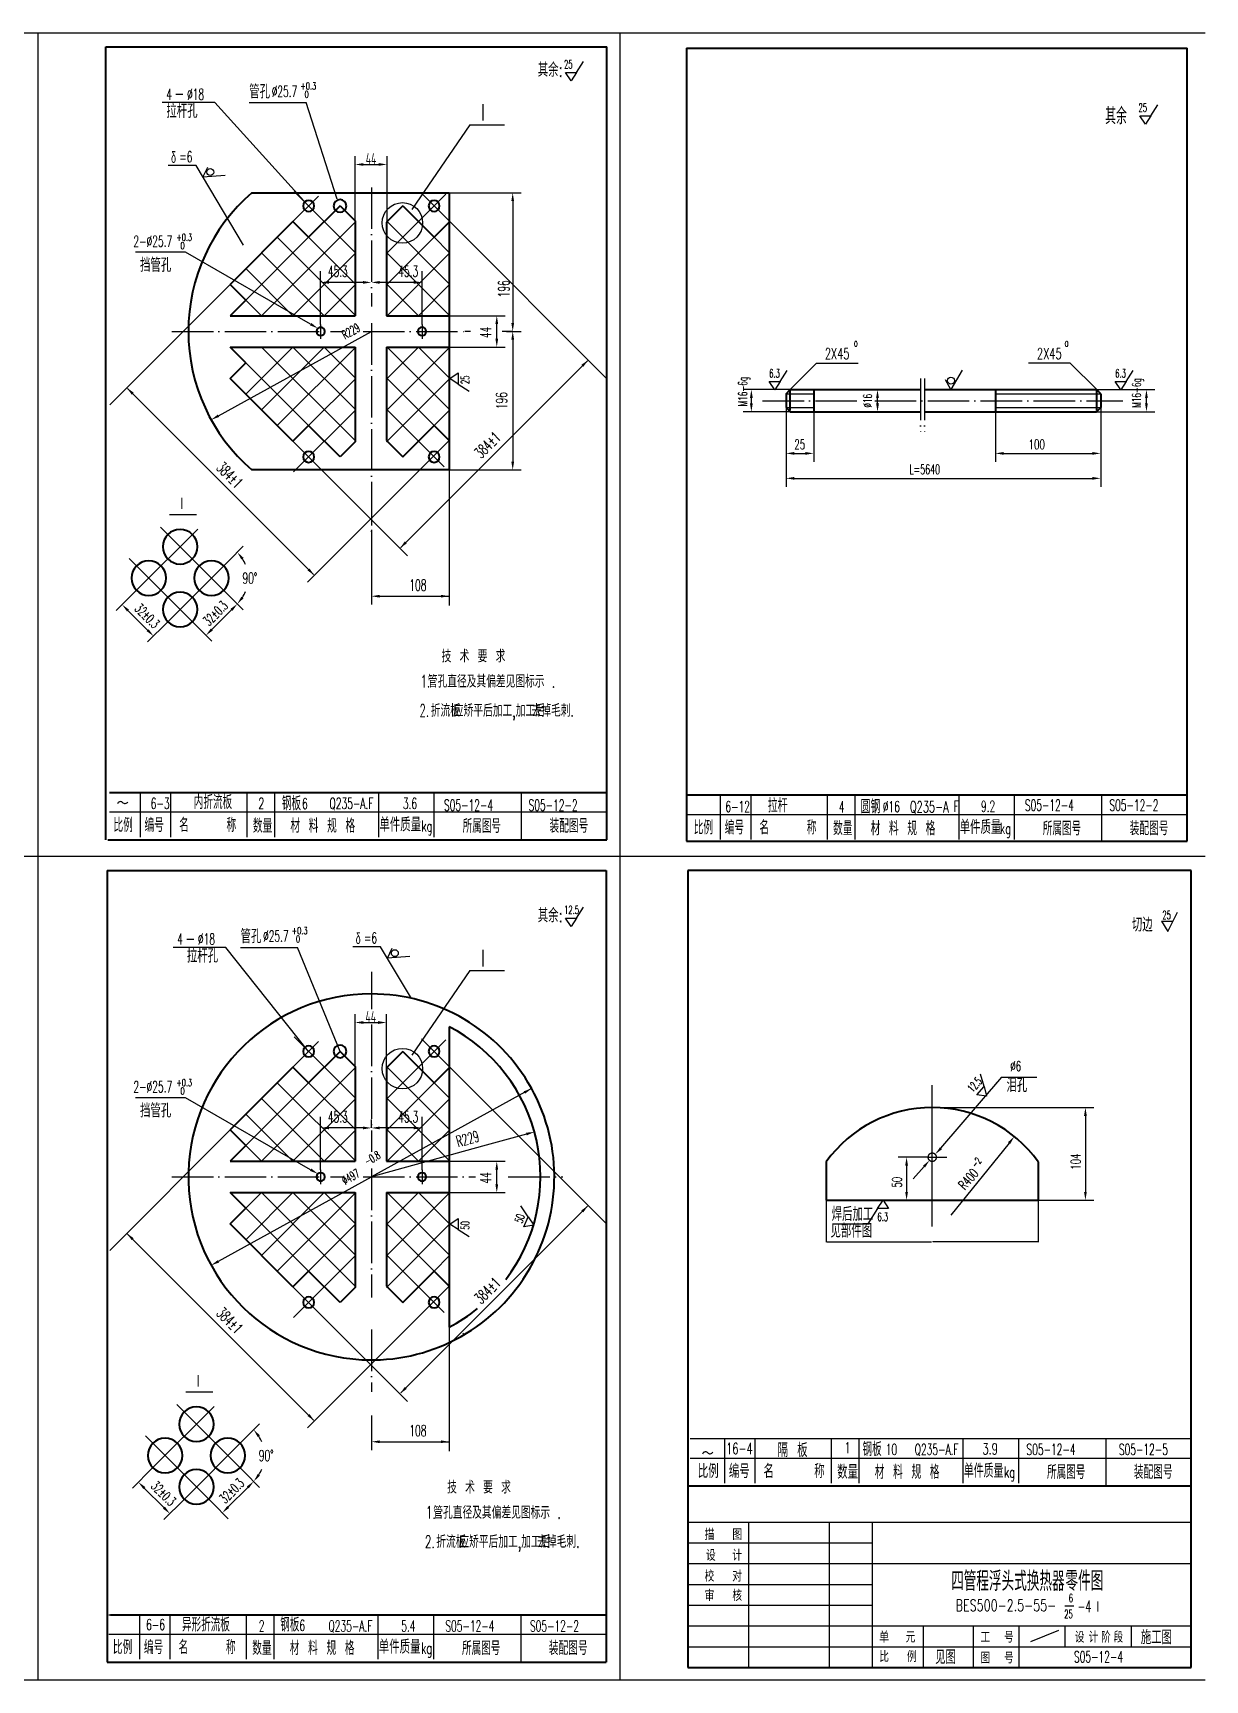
# Model space of a CAD drawing. Extents: x 0 to 2425, y 6 to 1194.
# Drawn here: x 1161 to 1584, y 600 to 1194 of the extents above; entities that cross this region are included whole.
import ezdxf
from ezdxf.enums import TextEntityAlignment as Align

# ---------------------------------------------------------------- set-up
doc = ezdxf.new("R2010")
doc.units = 0
doc.header["$MEASUREMENT"] = 0
doc.linetypes.add('SDHS', pattern=[21, 15, -2, 0, -2, 0, -2])
doc.linetypes.add('ZHXS', pattern=[19, 15, -2, 0, -2])
doc.layers.get('0').update_dxf_attribs({"linetype": 'CONTINUOUS'})
doc.layers.get('Defpoints').update_dxf_attribs({"linetype": 'CONTINUOUS'})
for name, color, linetype in [('1', 7, 'ZHXS'), ('2', 7, 'SDHS'), ('4', 7, 'CONTINUOUS'), ('5', 7, 'CONTINUOUS'), ('FRAME', 1, 'CONTINUOUS')]:
    doc.layers.add(name, color=color, linetype=linetype)
doc.styles.add('9', font='greekc', dxfattribs={"width": 0.6})
doc.styles.add('FHZ', font='txt', dxfattribs={"width": 0.7, "bigfont": 'hztxt'})
doc.styles.add('HZ', font='txt', dxfattribs={"width": 0.65, "bigfont": 'hztxt'})
doc.styles.add('HZ1', font='txt', dxfattribs={"width": 0.6, "bigfont": 'hztxt'})
doc.styles.add('ROMANC', font='txt', dxfattribs={"width": 0.75, "bigfont": 'hztxt'})
doc.styles.get("Standard").update_dxf_attribs({"font": 'isocp.shx', "width": 0.707, "bigfont": 'hztxt.shx'})
doc.dimstyles.get("Standard").update_dxf_attribs({"dimtxt": 0.18, "dimasz": 0.18, "dimexe": 0.18, "dimexo": 0.0625, "dimgap": 0.09, "dimtad": 0, "dimtih": 1, "dimtoh": 1, "dimdec": 4, "dimzin": 0, "dimdsep": 46, "dimtxsty": 'Standard', "dimcen": 0.09, "dimadec": 0, "dimazin": 0, "dimtfac": 1, "dimtdec": 4, "dimtofl": 0, "dimtmove": 0, "dimatfit": 3, "dimfxl": 0, "dimtolj": 1, "dimtzin": 0, "dimarcsym": 0})

# ---------------------------------------------------------------- blocks, each defined once
blk = doc.blocks.new('ZL4')
at = {"layer": '4', "style": 'HZ', "width": 0.65}
for s, height, p in [('单件质量', 5, (1.5, 2.5)), ('kg', 4, (16, 2.5))]:
    blk.add_text(s, height=height, dxfattribs=at).set_placement(p)
blk = doc.blocks.new('BL')
at = {"layer": '5'}
for centre, radius, start, end in [((1.27, -0.34), 1.12, 49.07788, 162.09786), ((2.91, 1.38), 1.26, 223.92906, 329.5545)]:
    blk.add_arc(centre, radius, start, end, dxfattribs=at)
blk = doc.blocks.new('V2', base_point=(443, 362.5))
for p, q in [((443, 362.5), (446.5, 369.5)), ((440.74, 366.27), (443, 362.5)), ((440.74, 366.27), (444.5, 366.27))]:
    blk.add_line(p, q)
at = {"style": 'HZ', "width": 0.6}
blk.add_text('25', height=3, dxfattribs=at).set_placement((441, 367))
blk = doc.blocks.new('*D64')
at = {"color": 0, "lineweight": -2}
for p, q in [((1447.34, 772.99), (1447.34, 757.87)), ((1523.84, 772.99), (1523.84, 757.87)), ((1447.52, 758.05), (1485.38, 758.05)), ((1523.66, 758.05), (1485.81, 758.05))]:
    blk.add_line(p, q, dxfattribs=at)
at = {"color": 0}
for points in [[(1447.52, 758.08), (1447.52, 758.02), (1447.34, 758.05)], [(1523.66, 758.08), (1523.66, 758.02), (1523.84, 758.05)]]:
    blk.add_solid(points, dxfattribs=at)
at = {"layer": 'Defpoints', "color": 0}
for p in [(1447.34, 773.05), (1523.84, 773.05), (1523.84, 758.05)]:
    blk.add_point(p, dxfattribs=at)
at = {"color": 0, "insert": (1485.59, 758.05), "char_height": 0.18, "attachment_point": 5}
blk.add_mtext('\\A1;462', dxfattribs=at)
blk = doc.blocks.new('V3Z')
for p, q in [((2, 2.5), (4.5, 6.5)), ((-2, 2.5), (2, 2.5)), ((0, -0.5), (-2, 2.5)), ((2, 2.5), (0, -0.5))]:
    blk.add_line(p, q)
at = {"style": 'HZ', "width": 0.6}
blk.add_text('12.5', height=3, dxfattribs=at).set_placement((-2.5, 4))
blk = doc.blocks.new('*D65')
at = {"color": 0, "lineweight": -2}
for p, q in [((1277.42, 821.27), (1277.42, 840.13)), ((1288.73, 820.81), (1288.73, 840.13)), ((1280.42, 837.13), (1285.73, 837.13))]:
    blk.add_line(p, q, dxfattribs=at)
at = {"color": 0}
for points in [[(1280.42, 837.63), (1280.42, 836.63), (1277.42, 837.13)], [(1285.73, 837.63), (1285.73, 836.63), (1288.73, 837.13)]]:
    blk.add_solid(points, dxfattribs=at)
at = {"layer": 'Defpoints', "color": 0}
for p in [(1288.73, 837.13), (1277.42, 821.27), (1288.73, 820.81)]:
    blk.add_point(p, dxfattribs=at)
at = {"color": 0, "insert": (1283.08, 839.22), "char_height": 4, "attachment_point": 5}
blk.add_mtext('\\A1;44', dxfattribs=at)
blk = doc.blocks.new('*D67')
at = {"color": 0, "lineweight": -2}
for p, q in [((1277.42, 1126.19), (1277.42, 1149.57)), ((1280.42, 1146.57), (1285.96, 1146.57)), ((1288.96, 1125.97), (1288.96, 1149.57))]:
    blk.add_line(p, q, dxfattribs=at)
at = {"color": 0}
for points in [[(1280.42, 1147.07), (1280.42, 1146.07), (1277.42, 1146.57)], [(1285.96, 1147.07), (1285.96, 1146.07), (1288.96, 1146.57)]]:
    blk.add_solid(points, dxfattribs=at)
at = {"layer": 'Defpoints', "color": 0}
for p in [(1288.96, 1146.57), (1277.42, 1126.19), (1288.96, 1125.97)]:
    blk.add_point(p, dxfattribs=at)
at = {"color": 0, "insert": (1283.19, 1148.66), "char_height": 4, "attachment_point": 5}
blk.add_mtext('\\A1;44', dxfattribs=at)
blk = doc.blocks.new('L')
at = {"layer": '4'}
blk.add_blockref('BL', (2.98, 2.54), dxfattribs=at)
blk = doc.blocks.new('TK-10')
at = {"style": '9', "width": 0.6}
blk.add_text('d', height=4, dxfattribs=at).set_placement((1, 1.5))
blk = doc.blocks.new('V0')
for p, q in [((4, 7), (0, 0)), ((0, 0), (-2, 3.5))]:
    blk.add_line(p, q)
blk.add_circle((0, 3.25), 1.25)
blk = doc.blocks.new('V2F')
for p, q in [((-2, -2.5), (0, 0.5)), ((0, 0.5), (2, -2.5)), ((-2, -2.5), (-4.5, -6.5)), ((2, -2.5), (-2, -2.5))]:
    blk.add_line(p, q)
at = {"style": 'HZ', "width": 0.6}
blk.add_text('25', height=3, dxfattribs=at).set_placement((-2, -6.5))

msp = doc.modelspace()

# ---------------------------------------------------------------- linework, layer by layer
for p, q in [((743, 1194), (1584, 1194)), ((1163, 1194), (1163, 897)), ((1373, 600), (1373, 1194)), ((1357.30519, 1179.69116), (1359.80519, 1183.69116)), ((1355.30519, 1176.69116), (1353.30519, 1179.69116)), ((1353.30519, 1179.69116), (1357.30519, 1179.69116)), ((1357.30519, 1179.69116), (1355.30519, 1176.69116)), ((1212.80519, 1171.86729), (1215.30519, 1171.86729)), ((1226.84073, 1168.86729), (1207.80519, 1168.86729)), ((1259, 1133.5), (1226.84073, 1168.86729)), ((1239.1899, 1168.86729), (1259.80519, 1168.86729)), ((1271, 1134), (1259.80519, 1168.86729)), ((1564.49853, 1164.07956), (1566.99853, 1168.07956)), ((1318.86345, 1160.86812), (1297.86345, 1130.36812)), ((1318.86345, 1160.86812), (1331.36345, 1160.86812)), ((1562.49853, 1161.07956), (1560.49853, 1164.07956)), ((1560.49853, 1164.07956), (1564.49853, 1164.07956)), ((1564.49853, 1164.07956), (1562.49853, 1161.07956)), ((1220.05564, 1146.1545), (1210.05564, 1146.1545)), ((1237.16008, 1117.41905), (1220.05564, 1146.1545)), ((1264.21331, 1135.15766), (1255.02092, 1125.96527)), ((1255.43793, 1136.86197), (1277.41992, 1114.87998)), ((1310.11727, 1135.80678), (1288.73363, 1114.42314)), ((1301.33642, 1136.21832), (1311.58946, 1125.96527)), ((1311.36104, 1136.34179), (1337.28365, 1136.34179)), ((1334.28365, 1133.34179), (1334.28365, 1089.36729)), ((1277.41992, 1125.73685), (1243.70721, 1092.02414)), ((1288.73363, 1126.19369), (1311.36104, 1103.56627)), ((1311.58946, 1125.96527), (1368.28185, 1069.27288)), ((1260.67778, 1120.30841), (1238.05036, 1097.681)), ((1249.36407, 1120.30841), (1277.64834, 1092.02414)), ((1260.67778, 1120.30841), (1277.41992, 1103.56627)), ((1305.93261, 1120.30841), (1288.73363, 1103.10943)), ((1305.93261, 1120.30841), (1311.36104, 1114.87998)), ((1243.70721, 1114.65156), (1266.33463, 1092.02414)), ((1277.41992, 1114.42314), (1255.02092, 1092.02414)), ((1288.73363, 1114.87998), (1311.58946, 1092.02414)), ((1311.36104, 1114.42314), (1288.96205, 1092.02414)), ((1238.05036, 1108.9947), (1255.02092, 1092.02414)), ((1265, 1088.88527), (1265, 1108.05415)), ((1301.61039, 1088.88527), (1301.61039, 1108.05415)), ((1232.39351, 1103.33785), (1188.93209, 1059.87643)), ((1277.41992, 1103.10943), (1266.33463, 1092.02414)), ((1280.30519, 1104.03617), (1268, 1104.03617)), ((1298.61039, 1104.03617), (1286.30519, 1104.03617)), ((1288.73363, 1103.56627), (1300.27576, 1092.02414)), ((1311.36104, 1103.10943), (1300.27576, 1092.02414)), ((1238.05036, 1097.681), (1243.70721, 1092.02414)), ((1265, 1088.88527), (1265, 1083.70464)), ((1288.73363, 1092.25256), (1288.96205, 1092.02414)), ((1301.61039, 1088.88527), (1301.61039, 1083.70464)), ((1311.58946, 1092.02414), (1331.53361, 1092.02414)), ((1328.53361, 1083.71043), (1328.53361, 1088.92404)), ((1228.1438, 1055.93342), (1283.30519, 1086.36729)), ((1319, 1086.36729), (1317, 1086.36729)), ((1334.28365, 1086.36729), (1330.5, 1086.36729)), ((1332.02521, 1086.36729), (1337.28365, 1086.36729)), ((1334.28365, 1083.36729), (1334.28365, 1039.39278)), ((1255.02092, 1080.71043), (1238.05036, 1063.73987)), ((1266.33463, 1080.71043), (1243.70721, 1058.08302)), ((1243.70721, 1080.71043), (1277.41992, 1046.99773)), ((1277.64834, 1080.71043), (1249.36407, 1052.42616)), ((1255.02092, 1080.71043), (1277.41992, 1058.31144)), ((1266.33463, 1080.71043), (1277.41992, 1069.62515)), ((1288.96205, 1080.71043), (1288.73363, 1080.48201)), ((1300.27576, 1080.71043), (1288.73363, 1069.1683)), ((1311.58946, 1080.71043), (1288.73363, 1057.8546)), ((1288.96205, 1080.71043), (1311.36104, 1058.31144)), ((1293.90696, 1008.46906), (1361.20343, 1075.76552)), ((1300.27576, 1080.71043), (1311.36104, 1069.62515)), ((1311.58946, 1080.71043), (1331.53361, 1080.71043)), ((1238.05036, 1075.05358), (1260.67778, 1052.42616)), ((1288.73363, 1069.62515), (1305.93261, 1052.42616)), ((1430.78788, 1068.24994), (1433.28788, 1072.24994)), ((1434.35567, 1065.37146), (1443.85567, 1074.87146)), ((1443.85567, 1074.87146), (1458.85567, 1074.87146)), ((1535.35567, 1074.87146), (1520.35567, 1074.87146)), ((1544.91817, 1065.37146), (1535.35567, 1074.87146)), ((1555.60019, 1068.24994), (1558.10019, 1072.24994)), ((1195.38741, 1065.74597), (1262.43387, 998.6995)), ((1277.41992, 1069.1683), (1260.67778, 1052.42616)), ((1311.36104, 1069.1683), (1288.73363, 1046.54089)), ((1434.29317, 1065.37146), (1417.35567, 1065.37146)), ((1428.78788, 1065.24994), (1426.78788, 1068.24994)), ((1426.78788, 1068.24994), (1430.78788, 1068.24994)), ((1430.78788, 1068.24994), (1428.78788, 1065.24994)), ((1432.85567, 1063.87146), (1442.85567, 1063.87146)), ((1465.91817, 1065.37146), (1468.85567, 1065.37146)), ((1508.35567, 1063.87146), (1546.35567, 1063.87146)), ((1544.91817, 1065.37146), (1565.85567, 1065.37146)), ((1551.60019, 1068.24994), (1555.60019, 1068.24994)), ((1553.60019, 1065.24994), (1551.60019, 1068.24994)), ((1555.60019, 1068.24994), (1553.60019, 1065.24994)), ((1277.41992, 1057.8546), (1255.24468, 1035.67936)), ((1288.73363, 1058.31144), (1309.56051, 1037.48455)), ((1311.36104, 1057.8546), (1305.93261, 1052.42616)), ((1434.29317, 1057.37146), (1417.35567, 1057.37146)), ((1420.35567, 1060.37146), (1420.35567, 1062.37146)), ((1432.85567, 1058.87146), (1442.85567, 1058.87146)), ((1432.85567, 1058.80896), (1432.85567, 1030.37146)), ((1432.85567, 1058.80896), (1432.85567, 1039.37146)), ((1465.85567, 1060.37146), (1465.85567, 1062.37146)), ((1465.91817, 1057.37146), (1468.85567, 1057.37146)), ((1508.35567, 1058.87146), (1546.35567, 1058.87146)), ((1544.91817, 1057.37146), (1565.85567, 1057.37146)), ((1546.35567, 1058.80896), (1546.35567, 1030.37146)), ((1562.85567, 1060.37146), (1562.85567, 1062.37146)), ((1442.85567, 1057.30896), (1442.85567, 1039.37146)), ((1508.35567, 1057.30896), (1508.35567, 1039.37146)), ((1255.02092, 1046.76931), (1296.36619, 1005.42404)), ((1311.36104, 1046.99773), (1260.28736, 995.92404)), ((1435.85567, 1042.37146), (1439.85567, 1042.37146)), ((1511.35567, 1042.37146), (1543.35567, 1042.37146)), ((1546.35567, 1042.30896), (1546.35567, 1039.37146)), ((1311.36104, 1036.39278), (1337.28365, 1036.39278)), ((1311.36104, 1036.39278), (1311.36104, 987.472)), ((1435.85567, 1033.37146), (1543.35567, 1033.37146)), ((1231.62931, 991.40041), (1207.23413, 1015.7956)), ((1210.43576, 1020.36729), (1220.26302, 1020.36729)), ((1220.66915, 1015.08849), (1198.39529, 992.81463)), ((1283.30519, 1014.82818), (1283.30519, 987.86729)), ((1195.92042, 1004.48189), (1220.3156, 980.08671)), ((1237.07104, 1008.86296), (1231.98286, 1003.77478)), ((1209.709, 981.50092), (1231.98286, 1003.77478)), ((1198.39529, 992.81463), (1191.27702, 985.69636)), ((1231.62931, 991.40041), (1237.08337, 985.94636)), ((1286.30519, 990.86729), (1311.36104, 990.86729)), ((1195.51966, 985.69636), (1202.59073, 978.62529)), ((1209.709, 981.50092), (1202.59073, 974.38265)), ((1225.76966, 978.87529), (1232.84073, 985.94636)), ((1220.3156, 980.08671), (1225.76966, 974.63265)), ((1199.88569, 919.94735), (1199.88569, 904)), ((1210.88569, 919.94735), (1210.88569, 904)), ((1238.38569, 919.94735), (1238.38569, 904)), ((1248.38569, 919.94735), (1248.38569, 904)), ((1285.88569, 919.94735), (1285.88569, 904)), ((1305.88569, 919.94735), (1305.88569, 904)), ((1337.38569, 919.94735), (1337.38569, 903)), ((1409.15708, 919.06266), (1409.15708, 903.11531)), ((1420.15708, 919.06266), (1420.15708, 903.11531)), ((1447.65708, 919.06266), (1447.65708, 903.11531)), ((1457.65708, 919.06266), (1457.65708, 903.11531)), ((1495.15708, 919.06266), (1495.15708, 903.11531)), ((1515.15708, 919.06266), (1515.15708, 903.11531)), ((1546.65708, 919.06266), (1546.65708, 902.11531)), ((1368.2286, 912.94735), (1188.88569, 912.94735)), ((1577.5, 912.06266), (1397, 912.06266)), ((1163, 897), (1163, 600)), ((1355.30519, 871.76712), (1353.30519, 874.76712)), ((1353.30519, 874.76712), (1357.30519, 874.76712)), ((1357.30519, 874.76712), (1355.30519, 871.76712)), ((1357.30519, 874.76712), (1359.80519, 878.76712)), ((1230.79047, 864.23614), (1211.75494, 864.23614)), ((1216.75494, 867.23614), (1219.25494, 867.23614)), ((1260.67778, 826.69808), (1230.79047, 864.23614)), ((1236.06858, 864.23614), (1256.68387, 864.23614)), ((1271.99148, 826.69808), (1256.68387, 864.23614)), ((1286.64906, 864.44555), (1276.64906, 864.44555)), ((1297.7176, 845.85041), (1286.64906, 864.44555)), ((1318.86345, 855.86812), (1297.86345, 825.36812)), ((1318.86345, 855.86812), (1331.36345, 855.86812)), ((1255.43793, 831.93793), (1277.41992, 809.95594)), ((1264.21331, 830.23361), (1255.02092, 821.04123)), ((1310.11727, 830.88273), (1288.73363, 809.4991)), ((1301.33642, 831.29427), (1311.58946, 821.04123)), ((1277.41992, 820.81281), (1243.70721, 787.1001)), ((1288.73363, 821.26965), (1311.36104, 798.64223)), ((1311.58946, 821.04123), (1368.28185, 764.34884)), ((1260.67778, 815.38437), (1238.05036, 792.75695)), ((1249.36407, 815.38437), (1277.64834, 787.1001)), ((1260.67778, 815.38437), (1277.41992, 798.64223)), ((1305.93261, 815.38437), (1288.73363, 798.18539)), ((1305.93261, 815.38437), (1311.36104, 809.95594)), ((1485.59476, 763.54993), (1485.59476, 814.54993)), ((1510.75488, 817.39298), (1523.34476, 817.39298)), ((1243.70721, 809.72752), (1266.33463, 787.1001)), ((1277.41992, 809.4991), (1255.02092, 787.1001)), ((1341.09332, 813.32635), (1283.30519, 781.44325)), ((1288.73363, 809.95594), (1311.58946, 787.1001)), ((1311.36104, 809.4991), (1288.96205, 787.1001)), ((1238.05036, 804.07066), (1255.02092, 787.1001)), ((1265, 783.96123), (1265, 803.13011)), ((1283.30519, 799.11213), (1283.30519, 802.11213)), ((1301.61039, 783.96123), (1301.61039, 803.13011)), ((1232.39351, 798.41381), (1188.93209, 754.95239)), ((1277.41992, 798.18539), (1266.33463, 787.1001)), ((1280.30519, 799.11213), (1268, 799.11213)), ((1298.61039, 799.11213), (1286.30519, 799.11213)), ((1288.73363, 798.64223), (1300.27576, 787.1001)), ((1311.36104, 798.18539), (1300.27576, 787.1001)), ((1339.20951, 796.89341), (1323.39783, 792.52357)), ((1238.05036, 792.75695), (1243.70721, 787.1001)), ((1323.39783, 792.52357), (1283.30519, 781.44325)), ((1288.73363, 787.32852), (1288.96205, 787.1001)), ((1311.58946, 787.1001), (1331.53361, 787.1001)), ((1484.09476, 788.54993), (1490.84476, 788.54993)), ((1228.1438, 751.00937), (1283.30519, 781.44325)), ((1283.30519, 783.96123), (1283.30519, 778.7806)), ((1328.53361, 778.78639), (1328.53361, 784)), ((1255.02092, 775.78639), (1238.05036, 758.81583)), ((1243.70721, 775.78639), (1238.05036, 770.12954)), ((1266.33463, 775.78639), (1243.70721, 753.15897)), ((1243.70721, 775.78639), (1277.41992, 742.07369)), ((1277.64834, 775.78639), (1249.36407, 747.50212)), ((1255.02092, 775.78639), (1277.41992, 753.3874)), ((1266.33463, 775.78639), (1277.41992, 764.7011)), ((1311.58946, 775.78639), (1288.73363, 752.93055)), ((1288.96205, 775.78639), (1288.73363, 775.55797)), ((1300.27576, 775.78639), (1288.73363, 764.24426)), ((1288.96205, 775.78639), (1311.36104, 753.3874)), ((1300.27576, 775.78639), (1311.36104, 764.7011)), ((1311.58946, 775.78639), (1331.53361, 775.78639)), ((1465.84476, 770.04993), (1467.84476, 773.04993)), ((1467.84476, 773.04993), (1469.84476, 770.04993)), ((1238.05036, 770.12954), (1260.67778, 747.50212)), ((1293.90696, 703.54501), (1361.20343, 770.84148)), ((1311.61689, 764.44325), (1314.61689, 766.44325)), ((1314.61689, 766.44325), (1314.61689, 762.44325)), ((1339.90217, 767.0953), (1337.23032, 770.98262)), ((1338.30763, 763.42687), (1339.90217, 767.0953)), ((1339.90217, 767.0953), (1341.85623, 764.06517)), ((1465.84476, 770.04993), (1462.40726, 764.54993)), ((1469.84476, 770.04993), (1465.84476, 770.04993)), ((1195.38741, 760.82193), (1262.43387, 693.77546)), ((1277.41992, 764.24426), (1260.67778, 747.50212)), ((1288.73363, 764.7011), (1305.93261, 747.50212)), ((1311.36104, 764.24426), (1288.73363, 741.61685)), ((1314.61689, 762.44325), (1311.61689, 764.44325)), ((1314.61689, 762.44325), (1318.61689, 759.94325)), ((1341.85623, 764.06517), (1338.30763, 763.42687)), ((1450.84476, 764.54993), (1462.84476, 764.54993)), ((1277.41992, 752.93055), (1255.24468, 730.75532)), ((1288.73363, 753.3874), (1309.56051, 732.56051)), ((1311.36104, 752.93055), (1305.93261, 747.50212)), ((1255.02092, 741.84527), (1296.36619, 700.5)), ((1311.36104, 742.07369), (1260.28736, 691)), ((1311.36104, 727.27804), (1311.36104, 682.54796)), ((1316.30519, 725.05847), (1316.53921, 724.82445)), ((1216.32717, 703.91422), (1226.15443, 703.91422)), ((1226.56057, 698.63542), (1204.28671, 676.36156)), ((1237.52073, 674.94735), (1213.12554, 699.34253)), ((1283.30519, 695.44325), (1283.30519, 682.94325)), ((1242.96246, 692.40989), (1237.87428, 687.32171)), ((1201.81184, 688.02882), (1226.20702, 663.63364)), ((1215.60042, 665.04785), (1237.87428, 687.32171)), ((1286.30519, 685.94325), (1311.36104, 685.94325)), ((1579, 686.94735), (1398.27139, 686.94735)), ((1410.65708, 686.94735), (1410.65708, 671)), ((1421.65708, 686.94735), (1421.65708, 671)), ((1449.15708, 686.94735), (1449.15708, 671)), ((1459.15708, 686.94735), (1459.15708, 671)), ((1496.65708, 686.94735), (1496.65708, 671)), ((1516.65708, 686.94735), (1516.65708, 671)), ((1548.15708, 686.94735), (1548.15708, 670)), ((1579, 679.94735), (1398.27139, 679.94735)), ((1204.28671, 676.36156), (1197.16844, 669.24329)), ((1237.52073, 674.94735), (1242.97479, 669.49329)), ((1201.41108, 669.24329), (1208.48215, 662.17222)), ((1231.66108, 662.42222), (1238.73215, 669.49329)), ((1215.60042, 665.04785), (1208.48215, 657.92958)), ((1226.20702, 663.63364), (1231.66108, 658.17958)), ((1397.5, 657), (1579, 657)), ((1419.5, 604.5), (1419.5, 657)), ((1448.5, 604.5), (1448.5, 657)), ((1464, 604.5), (1464, 657)), ((1397.5, 649.5), (1464, 649.5)), ((1397.5, 642), (1579, 642)), ((1397.5, 634.5), (1464, 634.5)), ((1397.5, 627), (1464, 627)), ((1533.40485, 626.75557), (1536.70095, 626.75557)), ((1368, 623.44735), (1188.65708, 623.44735)), ((1199.65708, 623.44735), (1199.65708, 607.5)), ((1210.65708, 623.44735), (1210.65708, 607.5)), ((1238.15708, 623.44735), (1238.15708, 607.5)), ((1248.15708, 623.44735), (1248.15708, 607.5)), ((1285.65708, 623.44735), (1285.65708, 607.5)), ((1305.65708, 623.44735), (1305.65708, 607.5)), ((1337.15708, 623.44735), (1337.15708, 606.5)), ((1397.5, 619.5), (1579, 619.5)), ((1482.5, 604.5), (1482.5, 619.5)), ((1500.5, 604.5), (1500.5, 619.5)), ((1517, 604.5), (1517, 619.5)), ((1533.5, 612), (1533.5, 619.5)), ((1557.5, 612), (1557.5, 619.5)), ((1368, 616.44735), (1188.65708, 616.44735)), ((1368, 616.44735), (1189.15708, 616.44735)), ((1397.5, 612), (1579, 612)), ((1584, 600), (743, 600))]:
    msp.add_line(p, q)
at = {"color": 0}
for p, q in [((1216.30792, 1114.92404), (1198.27481, 1114.92404)), ((1261.39986, 1088.97271), (1216.30792, 1114.92404)), ((1216.30792, 810), (1198.27481, 810)), ((1261.39986, 784.04867), (1216.30792, 810))]:
    msp.add_line(p, q, dxfattribs=at)
at = {"color": 0, "linetype": 'ByBlock'}
for p, q in [((1488.73385, 791.77423), (1510.75488, 817.39298)), ((1510.75488, 817.39298), (1508.66215, 815.24345)), ((1485.65726, 806.46586), (1543.84476, 806.46586)), ((1540.84476, 803.46586), (1540.84476, 776.04993)), ((1513.3293, 793.6718), (1492.28837, 767.59543)), ((1484.03226, 788.54993), (1473.34476, 788.54993)), ((1476.34476, 785.54993), (1476.34476, 776.04993)), ((1482.63149, 785.16334), (1478.73414, 780.70923)), ((1485.50476, 788.54993), (1485.68476, 788.54993)), ((1485.50476, 788.54993), (1485.68476, 788.54993)), ((1485.59476, 788.45993), (1485.59476, 788.63993)), ((1485.59476, 788.45993), (1485.59476, 788.63993)), ((1477.28226, 773.04993), (1473.34476, 773.04993)), ((1523.90726, 773.04993), (1543.84476, 773.04993)), ((1485.50476, 765.79993), (1485.68476, 765.79993)), ((1485.59476, 765.70993), (1485.59476, 765.88993))]:
    msp.add_line(p, q, dxfattribs=at)
msp.add_lwpolyline([(1584, 897), (743, 897)])
msp.add_lwpolyline([(1398.27139, 670, 0.5, 0.5, 0), (1579, 670, 0.5, 0.5, 0)], format="xyseb")
for centre in [(1294.5, 1125.5), (1294.5, 820.5)]:
    msp.add_circle(centre, 7.30091)
for centre, start, end in [((1225.6189, 997.41082), 21.7717204, 31.94583852), ((1225.6189, 997.41082), 328.05416148, 338.2282796), ((1231.51032, 680.95775), 21.7717204, 31.94583852), ((1231.51032, 680.95775), 328.05416148, 338.2282796)]:
    msp.add_arc(centre, 13.19577, start, end)
for points in [[(1333.78365, 1133.34179), (1334.78365, 1133.34179), (1334.28365, 1136.34179)], [(1268, 1104.53617), (1268, 1103.53617), (1265, 1104.03617)], [(1280.30519, 1104.53617), (1280.30519, 1103.53617), (1283.30519, 1104.03617)], [(1286.30519, 1104.53617), (1286.30519, 1103.53617), (1283.30519, 1104.03617)], [(1298.61039, 1104.53617), (1298.61039, 1103.53617), (1301.61039, 1104.03617)], [(1329.03361, 1089.02414), (1328.03361, 1089.02414), (1328.53361, 1092.02414)], [(1333.78365, 1089.36729), (1334.78365, 1089.36729), (1334.28365, 1086.36729)], [(1329.03361, 1083.71043), (1328.03361, 1083.71043), (1328.53361, 1080.71043)], [(1333.78365, 1083.36729), (1334.78365, 1083.36729), (1334.28365, 1086.36729)], [(1359.72855, 1073.58354), (1359.02145, 1074.29065), (1361.49632, 1076.05841)], [(1196.86228, 1063.56399), (1197.56939, 1064.27109), (1195.09452, 1066.03886)], [(1420.85567, 1062.37146), (1419.85567, 1062.37146), (1420.35567, 1065.37146)], [(1466.35567, 1062.37146), (1465.35567, 1062.37146), (1465.85567, 1065.37146)], [(1563.35567, 1062.37146), (1562.35567, 1062.37146), (1562.85567, 1065.37146)], [(1420.85567, 1060.37146), (1419.85567, 1060.37146), (1420.35567, 1057.37146)], [(1466.35567, 1060.37146), (1465.35567, 1060.37146), (1465.85567, 1057.37146)], [(1563.35567, 1060.37146), (1562.35567, 1060.37146), (1562.85567, 1057.37146)], [(1228.38534, 1055.49563), (1227.90226, 1056.3712), (1225.51707, 1054.48418)], [(1435.85567, 1041.87146), (1435.85567, 1042.87146), (1432.85567, 1042.37146)], [(1439.85567, 1041.87146), (1439.85567, 1042.87146), (1442.85567, 1042.37146)], [(1511.35567, 1041.87146), (1511.35567, 1042.87146), (1508.35567, 1042.37146)], [(1543.35567, 1041.87146), (1543.35567, 1042.87146), (1546.35567, 1042.37146)], [(1333.78365, 1039.39278), (1334.78365, 1039.39278), (1334.28365, 1036.39278)], [(1435.85567, 1032.87146), (1435.85567, 1033.87146), (1432.85567, 1033.37146)], [(1543.35567, 1032.87146), (1543.35567, 1033.87146), (1546.35567, 1033.37146)], [(1296.08894, 1009.94393), (1295.38183, 1010.65104), (1293.61407, 1008.17616)], [(1236.4247, 1004.08186), (1237.2076, 1004.704), (1234.94972, 1006.74164)], [(1260.27347, 1000.1528), (1260.98058, 1000.8599), (1262.74835, 998.38503)], [(1195.16611, 985.3428), (1195.87321, 986.04991), (1193.39834, 987.81768)], [(1233.19428, 985.5928), (1232.48717, 986.29991), (1234.96205, 988.06768)], [(1236.4247, 990.73978), (1237.2076, 990.11764), (1234.94972, 988.08001)], [(1286.30519, 990.36729), (1286.30519, 991.36729), (1283.30519, 990.86729)], [(1308.36104, 990.36729), (1308.36104, 991.36729), (1311.36104, 990.86729)], [(1202.23717, 978.27173), (1202.94428, 978.97884), (1204.71205, 976.50397)], [(1226.12321, 978.52173), (1225.41611, 979.22884), (1223.64834, 976.75397)], [(1338.22505, 812.31491), (1338.70813, 811.43933), (1341.09332, 813.32635)], [(1268, 799.61213), (1268, 798.61213), (1265, 799.11213)], [(1280.30519, 799.61213), (1280.30519, 798.61213), (1283.30519, 799.11213)], [(1286.30519, 799.61213), (1286.30519, 798.61213), (1283.30519, 799.11213)], [(1298.61039, 799.61213), (1298.61039, 798.61213), (1301.61039, 799.11213)], [(1339.3427, 796.41148), (1339.07632, 797.37534), (1342.10111, 797.69256)], [(1329.03361, 784.1001), (1328.03361, 784.1001), (1328.53361, 787.1001)], [(1329.03361, 778.78639), (1328.03361, 778.78639), (1328.53361, 775.78639)], [(1359.72855, 768.6595), (1359.02145, 769.3666), (1361.49632, 771.13437)], [(1196.86228, 758.63995), (1197.56939, 759.34705), (1195.09452, 761.11482)], [(1228.38534, 750.57158), (1227.90226, 751.44716), (1225.51707, 749.56014)], [(1296.08894, 705.01989), (1295.38183, 705.72699), (1293.61407, 703.25212)], [(1260.27347, 695.22876), (1260.98058, 695.93586), (1262.74835, 693.46099)], [(1242.31612, 687.62879), (1243.09902, 688.25094), (1240.84114, 690.28857)], [(1286.30519, 685.44325), (1286.30519, 686.44325), (1283.30519, 685.94325)], [(1308.36104, 685.44325), (1308.36104, 686.44325), (1311.36104, 685.94325)], [(1201.05753, 668.88973), (1201.76463, 669.59684), (1199.28976, 671.36461)], [(1239.0857, 669.13973), (1238.37859, 669.84684), (1240.85347, 671.61461)], [(1242.31612, 674.28672), (1243.09902, 673.66457), (1240.84114, 671.62694)], [(1208.12859, 661.81867), (1208.8357, 662.52577), (1210.60347, 660.0509)], [(1232.01463, 662.06867), (1231.30753, 662.77577), (1229.53976, 660.3009)]]:
    msp.add_solid(points)
at = {"color": 0}
for points in [[(1261.64927, 1089.40607), (1261.15046, 1088.53936), (1264, 1087.47628)], [(1261.64927, 784.48203), (1261.15046, 783.61532), (1264, 782.55224)]]:
    msp.add_solid(points, dxfattribs=at)
at = {"color": 0, "linetype": 'ByBlock'}
for points in [[(1541.34476, 803.46586), (1540.34476, 803.46586), (1540.84476, 806.46586)], [(1512.94018, 793.98578), (1513.71842, 793.35781), (1515.21319, 796.00653)], [(1488.3756, 792.12302), (1489.09211, 791.42544), (1486.64113, 789.6247)], [(1476.84476, 785.54993), (1475.84476, 785.54993), (1476.34476, 788.54993)], [(1483.00778, 784.83409), (1482.2552, 785.49259), (1484.60701, 787.42107)], [(1476.84476, 776.04993), (1475.84476, 776.04993), (1476.34476, 773.04993)], [(1541.34476, 776.04993), (1540.34476, 776.04993), (1540.84476, 773.04993)]]:
    msp.add_solid(points, dxfattribs=at)
at = {"layer": '1'}
for p, q in [((1283.30519, 1138.29675), (1283.30519, 1095.36729)), ((1283.30519, 1089.36729), (1283.30519, 1030)), ((1211.30519, 1086.36729), (1273.30519, 1086.36729)), ((1280.30519, 1086.36729), (1316.64341, 1086.36729)), ((1424.35567, 1061.37146), (1459.35567, 1061.37146)), ((1464.85567, 1061.37146), (1554.35567, 1061.37146)), ((1283.30519, 1031.36729), (1283.30519, 1008.86729)), ((1283.30519, 855.44325), (1283.30519, 841.94325)), ((1283.30519, 836.44325), (1283.30519, 790.44325)), ((1283.30519, 784.44325), (1283.30519, 737.94325)), ((1211.30519, 781.44325), (1273.30519, 781.44325)), ((1280.30519, 781.44325), (1320.85509, 781.44325)), ((1332.69664, 781.44325), (1352.35116, 781.44325)), ((1283.30519, 726.44325), (1283.30519, 703.94325))]:
    msp.add_line(p, q, dxfattribs=at)
at = {"layer": '2'}
for p, q in [((1481.35567, 1069.37146), (1481.35567, 1049.37146)), ((1482.85567, 1069.37146), (1482.85567, 1049.37146)), ((1265, 783.96123), (1265, 778.7806)), ((1301.61039, 783.96123), (1301.61039, 778.7806))]:
    msp.add_line(p, q, dxfattribs=at)
at = {"layer": '5'}
msp.add_line((1521.15294, 613.95955), (1531.2351, 617.99595), dxfattribs=at)
at = {"layer": 'Defpoints', "color": 0, "linetype": 'ByBlock'}
for p in [(1485.59476, 806.46586), (1515.21319, 796.00653), (1484.09476, 788.54993), (1484.5484, 787.47517), (1484.60701, 787.42107), (1486.58252, 789.6788), (1486.64113, 789.6247), (1476.34476, 773.04993), (1477.34476, 773.04993), (1523.84476, 773.04993), (1540.84476, 773.04993), (1485.59476, 765.79993)]:
    msp.add_point(p, dxfattribs=at)
at = {"layer": 'FRAME', "lineweight": 40}
for p, q in [((1187.5, 1189), (1368.2286, 1189)), ((1187.5, 1046), (1187.5, 1189)), ((1368.2286, 1046), (1368.2286, 1189)), ((1397, 1188.5), (1577.5, 1188.5)), ((1397, 1188.5), (1397, 902.5)), ((1577.5, 902.5), (1577.5, 1188.5)), ((1240.1943, 1136.34179), (1311.36104, 1136.34179)), ((1311.36104, 1136.34179), (1311.36104, 1036.39278)), ((1271.99148, 1131.62212), (1260.67778, 1120.30841)), ((1271.99148, 1131.62212), (1277.41992, 1126.19369)), ((1294.6189, 1131.62212), (1288.73363, 1125.73685)), ((1294.6189, 1131.62212), (1305.93261, 1120.30841)), ((1255.02092, 1125.96527), (1232.39351, 1103.33785)), ((1260.67778, 1120.30841), (1255.02092, 1125.96527)), ((1277.41992, 1126.19369), (1277.41992, 1092.02414)), ((1288.73363, 1125.73685), (1288.73363, 1092.02414)), ((1305.93261, 1120.30841), (1311.36104, 1125.73685)), ((1232.39351, 1103.33785), (1238.05036, 1097.681)), ((1238.05036, 1097.681), (1232.39351, 1092.02414)), ((1232.39351, 1092.02414), (1277.41992, 1092.02414)), ((1288.73363, 1092.02414), (1311.36104, 1092.02414)), ((1232.39351, 1080.71043), (1277.41992, 1080.71043)), ((1238.05036, 1075.05358), (1232.39351, 1080.71043)), ((1277.41992, 1080.71043), (1277.41992, 1046.54089)), ((1288.73363, 1080.71043), (1288.73363, 1046.99773)), ((1288.73363, 1080.71043), (1311.36104, 1080.71043)), ((1232.39351, 1069.39673), (1238.05036, 1075.05358)), ((1255.02092, 1046.76931), (1232.39351, 1069.39673)), ((1432.85567, 1063.87146), (1434.35567, 1065.37146)), ((1432.85567, 1063.87146), (1432.85567, 1058.87146)), ((1434.29317, 1065.37146), (1434.29317, 1057.87146)), ((1434.35567, 1065.37146), (1481.35567, 1065.37146)), ((1442.85567, 1065.37146), (1442.85567, 1057.37146)), ((1482.85567, 1065.37146), (1544.85567, 1065.37146)), ((1508.35567, 1065.37146), (1508.35567, 1057.37146)), ((1546.35567, 1063.87146), (1544.85567, 1065.37146)), ((1544.85567, 1065.37146), (1544.85567, 1057.87146)), ((1546.35567, 1063.87146), (1546.35567, 1058.87146)), ((1432.85567, 1058.87146), (1434.35567, 1057.37146)), ((1434.35567, 1057.37146), (1481.35567, 1057.37146)), ((1482.85567, 1057.37146), (1544.85567, 1057.37146)), ((1546.35567, 1058.87146), (1544.85567, 1057.37146)), ((1260.67778, 1052.42616), (1255.02092, 1046.76931)), ((1271.99148, 1041.11245), (1260.67778, 1052.42616)), ((1294.6189, 1041.11245), (1305.93261, 1052.42616)), ((1305.93261, 1052.42616), (1311.36104, 1046.99773)), ((1187.5, 903), (1187.5, 1046)), ((1277.41992, 1046.54089), (1271.99148, 1041.11245)), ((1288.73363, 1046.99773), (1294.6189, 1041.11245)), ((1368.2286, 903), (1368.2286, 1046)), ((1277.33437, 1036.39278), (1240.1943, 1036.39278)), ((1311.36104, 1036.39278), (1277.33437, 1036.39278)), ((1368.2286, 919.94735), (1188.88569, 919.94735)), ((1577.5, 919.06266), (1397, 919.06266)), ((1188.2286, 903), (1368.2286, 903)), ((1397, 902.5), (1577.5, 902.5)), ((1188, 892), (1368, 892)), ((1188, 892), (1188, 606.5)), ((1368, 892), (1368, 606.5)), ((1579, 892), (1397.5, 892)), ((1397.5, 892), (1397.5, 604.5)), ((1579, 604.5), (1579, 892)), ((1311.36104, 835.60845), (1311.36104, 727.27804)), ((1271.99148, 826.69808), (1260.67778, 815.38437)), ((1271.99148, 826.69808), (1277.41992, 821.26965)), ((1294.6189, 826.69808), (1288.73363, 820.81281)), ((1294.6189, 826.69808), (1305.93261, 815.38437)), ((1255.02092, 821.04123), (1232.39351, 798.41381)), ((1260.67778, 815.38437), (1255.02092, 821.04123)), ((1277.41992, 821.26965), (1277.41992, 787.1001)), ((1288.73363, 820.81281), (1288.73363, 787.1001)), ((1305.93261, 815.38437), (1311.36104, 820.81281)), ((1232.39351, 798.41381), (1238.05036, 792.75695)), ((1238.05036, 792.75695), (1232.39351, 787.1001)), ((1232.39351, 787.1001), (1277.41992, 787.1001)), ((1288.73363, 787.1001), (1311.36104, 787.1001)), ((1447.34476, 786.89636), (1447.34476, 773.04993)), ((1523.84476, 786.89636), (1523.84476, 773.04993)), ((1232.39351, 775.78639), (1277.41992, 775.78639)), ((1238.05036, 770.12954), (1232.39351, 775.78639)), ((1277.41992, 775.78639), (1277.41992, 741.61685)), ((1288.73363, 775.78639), (1288.73363, 742.07369)), ((1288.73363, 775.78639), (1311.36104, 775.78639)), ((1447.34476, 773.04993), (1523.84476, 773.04993)), ((1232.39351, 764.47268), (1238.05036, 770.12954)), ((1255.02092, 741.84527), (1232.39351, 764.47268)), ((1260.67778, 747.50212), (1255.02092, 741.84527)), ((1271.99148, 736.18841), (1260.67778, 747.50212)), ((1294.6189, 736.18841), (1305.93261, 747.50212)), ((1305.93261, 747.50212), (1311.36104, 742.07369)), ((1277.41992, 741.61685), (1271.99148, 736.18841)), ((1288.73363, 742.07369), (1294.6189, 736.18841)), ((1397.5, 670), (1579, 670)), ((1368, 623.44735), (1189.15708, 623.44735)), ((1188, 606.5), (1368, 606.5)), ((1397.5, 604.5), (1579, 604.5))]:
    msp.add_line(p, q, dxfattribs=at)
msp.add_lwpolyline([(1484.09476, 788.54993, 0.5, 0.5, 1), (1487.09476, 788.54993, 0.5, 0.5, 1)], format="xyseb", close=True, dxfattribs=at)
for centre, radius, start, end in [((1283.30519, 1086.36729), 66, 130.78295084, 229.21704916), ((1260.67778, 1131.62212), 2, 0, 180), ((1260.67778, 1131.62212), 2, 180, 0), ((1271.99148, 1131.62212), 2.3, 0, 180), ((1271.99148, 1131.62212), 2.3, 180, 0), ((1305.93261, 1131.62212), 2, 0, 180), ((1305.93261, 1131.62212), 2, 180, 0), ((1265, 1086.36729), 1.5, 0, 180), ((1301.61039, 1086.36729), 1.5, 0, 180), ((1265, 1086.36729), 1.5, 180, 0), ((1301.61039, 1086.36729), 1.5, 180, 0), ((1260.67778, 1041.11245), 2, 0, 180), ((1260.67778, 1041.11245), 2, 180, 0), ((1305.93261, 1041.11245), 2, 0, 180), ((1305.93261, 1041.11245), 2, 180, 0), ((1214.30519, 1008.72453), 6.25, 0, 180), ((1214.30519, 1008.72453), 6.25, 180, 0), ((1202.99148, 997.41082), 6.25, 0, 180), ((1225.6189, 997.41082), 6.25, 0, 180), ((1202.99148, 997.41082), 6.25, 180, 0), ((1214.30519, 986.09711), 6.25, 0, 180), ((1225.6189, 997.41082), 6.25, 180, 0), ((1214.30519, 986.09711), 6.25, 180, 0), ((1283.30519, 781.44325), 66, 90, 267.03687082), ((1283.30519, 781.44325), 66, 267.03687082, 90), ((1283.30519, 781.44325), 61, 322.647483, 62.61728183), ((1260.67778, 826.69808), 2, 0, 180), ((1260.67778, 826.69808), 2, 180, 0), ((1271.99148, 826.69808), 2.3, 0, 180), ((1271.99148, 826.69808), 2.3, 180, 0), ((1305.93261, 826.69808), 2, 0, 180), ((1305.93261, 826.69808), 2, 180, 0), ((1485.59476, 759.29993), 47.16593, 35.80950952, 144.19049048), ((1265, 781.44325), 1.5, 0, 180), ((1265, 781.44325), 1.5, 180, 0), ((1301.61039, 781.44325), 1.5, 0, 180), ((1301.61039, 781.44325), 1.5, 180, 0), ((1260.67778, 736.18841), 2, 0, 180), ((1305.93261, 736.18841), 2, 0, 180), ((1260.67778, 736.18841), 2, 180, 0), ((1305.93261, 736.18841), 2, 180, 0), ((1283.30519, 781.44325), 61, 297.38271817, 308.88150202), ((1220.19661, 692.27146), 6.25, 0, 180), ((1220.19661, 692.27146), 6.25, 180, 0), ((1208.8829, 680.95775), 6.25, 0, 180), ((1231.51032, 680.95775), 6.25, 0, 180), ((1208.8829, 680.95775), 6.25, 180, 0), ((1231.51032, 680.95775), 6.25, 180, 0), ((1220.19661, 669.64404), 6.25, 0, 180), ((1220.19661, 669.64404), 6.25, 180, 0)]:
    msp.add_arc(centre, radius, start, end, dxfattribs=at)

# ---------------------------------------------------------------- block references
for name, p in [('TK-10', (1210.05564, 1145.6545)), ('V0', (1492.35567, 1065.37146)), ('L', (1188.50906, 913.48063)), ('V2', (1570.59801, 869.90449)), ('TK-10', (1276.64906, 863.94555))]:
    msp.add_blockref(name, p)
for name, p, rotation in [('V0', (1222.48323, 1142.01616), 304.160699617587), ('V2F', (1312.11689, 1069.36729), 90), ('V0', (1289.07665, 860.30721), 304.160699617587), ('V3Z', (1504.84678, 810.86399), 48.00000000000117)]:
    msp.add_blockref(name, p, dxfattribs=dict(rotation=rotation))
at = {"layer": '4'}
for name, p in [('BL', (1402.5, 681.5)), ('ZL4', (1495.5, 670.5))]:
    msp.add_blockref(name, p, dxfattribs=at)

# ---------------------------------------------------------------- texts
for s, height, style, width, p in [('其余:', 5, 'ROMANC', 0.75, (1343.30519, 1178.19116)), ('25', 3, 'HZ', 0.6, (1352.80519, 1181.19116)), ('4', 4, 'HZ', 0.6, (1209.30519, 1169.86729)), ('%%c18', 4, 'HZ', 0.6, (1216.80519, 1169.86729)), ('管孔', 5, 'ROMANC', 0.75, (1239.23353, 1170.36729)), ('%%c25.7', 4, 'HZ', 0.6, (1247.34491, 1170.94817)), ('+0.3', 2.5, 'HZ', 0.6, (1257.6997, 1173.60427)), ('0', 2.5, 'HZ', 0.6, (1259.1997, 1170.60427)), ('拉杆孔', 5, 'ROMANC', 0.75, (1209.35991, 1163.36729)), ('I', 6, 'HZ', 0.6, (1322.86345, 1162.36812)), ('其余', 6, 'HZ', 0.65, (1547.99853, 1161.07956)), ('25', 3, 'HZ', 0.6, (1559.99853, 1165.57956)), ('=6', 4, 'HZ', 0.6, (1214.02359, 1147.35876)), ('2-%%c25.7', 4, 'HZ', 0.6, (1197.47385, 1116.87162)), ('+0.3', 2.5, 'HZ', 0.6, (1212.94877, 1119.08142)), ('0', 2.5, 'HZ', 0.6, (1214.44877, 1116.08142)), ('挡管孔', 5, 'ROMANC', 0.75, (1199.85687, 1107.80612)), ('0', 2, 'HZ', 0.65, (1457.35567, 1080.87146)), ('0', 2, 'HZ', 0.65, (1533.35567, 1080.87146)), ('2X45', 4, 'HZ', 0.65, (1446.85567, 1076.37146)), ('2X45', 4, 'HZ', 0.65, (1523.35567, 1076.37146)), ('6.3', 3, 'HZ', 0.6, (1426.78788, 1069.74994)), ('6.3', 3, 'HZ', 0.6, (1551.60019, 1069.74994)), ('25', 3.5, 'HZ', 0.65, (1435.85567, 1043.87146)), ('100', 3.5, 'HZ', 0.65, (1520.35567, 1043.87146)), ('L=5640', 3.5, 'HZ', 0.6, (1477.35567, 1034.87146)), ('I', 4, 'HZ', 0.6, (1214.51428, 1022.36729)), ('90%%d', 4, 'HZ', 0.6, (1236.80519, 995.41082)), ('108', 4, 'HZ', 0.6, (1297.00519, 992.86729)), ('技', 4.5, 'HZ1', 0.65, (1308.63116, 967.01328)), ('术', 4.5, 'HZ1', 0.65, (1315.13116, 967.01328)), ('要', 4.5, 'HZ1', 0.65, (1321.63116, 967.01328)), ('求', 4.5, 'HZ1', 0.65, (1328.13116, 967.01328)), ('1.', 4.5, 'HZ', 0.6, (1301.02515, 957.95454)), ('管孔直径及其偏差见图标示 .', 4.5, 'HZ1', 0.65, (1303.64808, 957.91284)), ('2.', 4.5, 'HZ', 0.6, (1300.65238, 947.37699)), ('折流板', 4.5, 'HZ1', 0.65, (1304.72855, 947.39271)), ('应矫平后加工,加工后', 4.5, 'HZ1', 0.65, (1313.04878, 947.39271)), ('去掉毛刺.', 4.5, 'HZ1', 0.65, (1341.09524, 947.43025)), ('6-3', 4, 'HZ', 0.6, (1203.73046, 914.13347)), ('内', 5, 'HZ', 0.6, (1219.23046, 914.13347)), ('折流板', 5, 'HZ', 0.6, (1222.73046, 914.13347)), ('2', 4, 'HZ', 0.6, (1242.57492, 914.13347)), ('钢板', 5, 'HZ', 0.6, (1251.03603, 913.68982)), ('6', 4, 'HZ', 0.6, (1258.29538, 914.06565)), ('Q235-A.F', 4, 'HZ', 0.6, (1268.20493, 914.13347)), ('3.6', 4, 'HZ', 0.6, (1294.64965, 914.1488)), ('S05-12-4', 4, 'HZ', 0.6, (1309.5, 913.5)), ('S05-12-2', 4, 'HZ', 0.6, (1340, 913.5)), ('6-12', 4, 'HZ', 0.6, (1411, 913)), ('拉杆', 5, 'HZ', 0.65, (1426.26347, 912.90187)), ('4', 4, 'HZ', 0.6, (1451.90893, 912.90187)), ('圆钢', 5, 'HZ', 0.65, (1459.76997, 912.51088)), ('%%c16', 4, 'HZ', 0.6, (1467.76997, 913.01088)), ('Q235-A', 4, 'HZ', 0.65, (1477.50894, 912.90187)), ('F', 4, 'HZ', 0.6, (1493.38149, 913.06154)), ('9.2', 4, 'HZ', 0.6, (1503.16928, 913.09242)), ('S05-12-4', 4, 'HZ', 0.6, (1519, 913.5)), ('S05-12-2', 4, 'HZ', 0.6, (1549.5, 913.5)), ('比例', 5, 'HZ', 0.7, (1190.28453, 905.8341)), ('编号', 5, 'HZ', 0.7, (1201.47523, 905.8341)), ('名    称', 5, 'HZ', 0.7, (1213.97679, 905.8341)), ('数量', 5, 'HZ', 0.7, (1240.56498, 905.55432)), ('材 料 规 格', 5, 'HZ', 0.7, (1254.09199, 905.55432)), ('单件质量', 5, 'ROMANC', 0.75, (1286.2286, 906)), ('kg', 4, 'HZ', 0.65, (1301.34182, 906)), ('所属图号', 5, 'HZ', 0.6, (1316.2286, 905.5)), ('装配图号', 5, 'HZ', 0.7, (1347.53344, 905.55432)), ('比例', 5, 'HZ', 0.7, (1399.55592, 904.94941)), ('编号', 5, 'HZ', 0.7, (1410.74662, 904.94941)), ('名    称', 5, 'HZ', 0.7, (1423.24818, 904.94941)), ('数量', 5, 'HZ', 0.7, (1449.83637, 904.66963)), ('材 料 规 格', 5, 'HZ', 0.7, (1463.36339, 904.66963)), ('单件质量', 5, 'ROMANC', 0.75, (1495.5, 905.11531)), ('kg', 4, 'HZ', 0.65, (1510, 905.11531)), ('所属图号', 5, 'HZ', 0.6, (1525.5, 904.61531)), ('装配图号', 5, 'HZ', 0.7, (1556.80483, 904.66963)), ('12.5', 3, 'HZ', 0.6, (1352.80519, 876.26712)), ('其余:', 5, 'ROMANC', 0.75, (1343.30519, 873.26712)), ('切边', 5, 'ROMANC', 0.75, (1557.59801, 869.90449)), ('4', 4, 'HZ', 0.6, (1213.25494, 865.23614)), ('%%c18', 4, 'HZ', 0.6, (1220.75494, 865.23614)), ('管孔', 5, 'ROMANC', 0.75, (1236.11221, 865.73614)), ('%%c25.7', 4, 'HZ', 0.6, (1244.22359, 866.31702)), ('+0.3', 2.5, 'HZ', 0.6, (1254.57838, 868.97312)), ('0', 2.5, 'HZ', 0.6, (1256.07838, 865.97312)), ('=6', 4, 'HZ', 0.6, (1280.61701, 865.64981)), ('拉杆孔', 5, 'ROMANC', 0.75, (1216.75494, 858.73614)), ('I', 6, 'HZ', 0.6, (1322.86345, 857.36812)), ('2-%%c25.7', 4, 'HZ', 0.6, (1197.47385, 811.94758)), ('+0.3', 2.5, 'HZ', 0.6, (1212.94877, 814.15738)), ('泪孔', 5, 'ROMANC', 0.75, (1512.34476, 812.04993)), ('挡管孔', 5, 'ROMANC', 0.75, (1199.85687, 802.88207)), ('0', 2.5, 'HZ', 0.6, (1214.44877, 811.15738)), ('焊后加工', 5, 'ROMANC', 0.75, (1449.34838, 765.54993)), ('6.3', 3, 'HZ', 0.6, (1465.84476, 765.54993)), ('见部件图', 5, 'ROMANC', 0.75, (1448.9125, 759.54993)), ('I', 4, 'HZ', 0.6, (1220.4057, 705.91422)), ('108', 4, 'HZ', 0.6, (1297.00519, 687.94325)), ('16-4', 4, 'HZ1', 0.65, (1411.27139, 681.5)), ('隔 板', 5, 'ROMANC', 0.75, (1429.79069, 680.43497)), ('1', 4, 'HZ', 0.6, (1454.05516, 681.84674)), ('钢板', 5, 'HZ', 0.6, (1460.46536, 680.75904)), ('10', 4, 'HZ', 0.6, (1468.8316, 681.1989)), ('Q235-A.F', 4, 'HZ', 0.6, (1479.26671, 681.1989)), ('3.9', 4, 'HZ', 0.65, (1503.70712, 681.358)), ('S05-12-4', 4, 'HZ', 0.6, (1519.5869, 681.17948)), ('S05-12-5', 4, 'HZ', 0.6, (1552.90472, 681.17948)), ('90%%d', 4, 'HZ', 0.6, (1242.69661, 678.95775)), ('比例', 5, 'ROMANC', 0.75, (1401.05592, 672.8341)), ('编号', 5, 'ROMANC', 0.75, (1412.24662, 672.8341)), ('名    称', 5, 'ROMANC', 0.75, (1424.74818, 672.8341)), ('数量', 5, 'ROMANC', 0.75, (1451.33637, 672.55432)), ('材 料 规 格', 5, 'HZ', 0.7, (1464.86339, 672.55432)), ('装配图号', 5, 'HZ', 0.7, (1558.30483, 672.55432)), ('技', 4.5, 'HZ1', 0.65, (1310.62089, 667.2732)), ('术', 4.5, 'HZ1', 0.65, (1317.12089, 667.2732)), ('要', 4.5, 'HZ1', 0.65, (1323.62089, 667.2732)), ('求', 4.5, 'HZ1', 0.65, (1330.12089, 667.2732)), ('1.', 4.5, 'HZ', 0.6, (1303.01487, 658.21446)), ('管孔直径及其偏差见图标示 .', 4.5, 'HZ1', 0.65, (1305.63781, 658.17276)), ('描', 4, 'HZ', 0.7, (1403.5, 650.5)), ('图', 4, 'HZ', 0.7, (1413.5, 650.5)), ('2.', 4.5, 'HZ', 0.6, (1302.6421, 647.63691)), ('折流板', 4.5, 'HZ1', 0.65, (1306.71828, 647.65263)), ('应矫平后加工,加工后', 4.5, 'HZ1', 0.65, (1315.03851, 647.65263)), ('去掉毛刺.', 4.5, 'HZ1', 0.65, (1343.08497, 647.69017)), ('设', 4, 'HZ', 0.7, (1404, 643)), ('计', 4, 'HZ', 0.7, (1413.5, 643)), ('校', 4, 'HZ', 0.7, (1403.5, 635.5)), ('对', 4, 'HZ', 0.7, (1413.5, 635.5)), ('四管程浮头式换热器', 7, 'HZ1', 0.65, (1492.39999, 632.15876)), ('零件图', 7, 'HZ1', 0.65, (1533.64688, 632.25617)), ('审', 4, 'HZ', 0.7, (1403.5, 628.5)), ('核', 4, 'HZ', 0.7, (1413.5, 628.5)), ('6', 3, 'HZ', 0.6, (1534.82419, 628.09044)), ('BES500-2.5-55-', 4.2, 'HZ1', 0.7, (1494.05706, 624.8332)), ('25', 3, 'HZ', 0.6, (1533.20322, 622.29214)), ('-4', 4.2, 'HZ', 0.6, (1537.99162, 624.46431)), ('I', 3.6, 'FHZ', 0.7, (1544.93932, 624.74624)), ('6-6', 4, 'HZ', 0.6, (1202.0676, 618)), ('异形折流板', 5, 'HZ', 0.6, (1215, 617.5)), ('2', 4, 'HZ', 0.6, (1242.7039, 617.5)), ('钢板', 5, 'HZ', 0.6, (1250.44546, 617.5)), ('6', 4, 'HZ', 0.6, (1257.35106, 617.71061)), ('Q235-A.F', 4, 'HZ', 0.6, (1267.83507, 617.5)), ('5.4', 4, 'HZ', 0.6, (1294.06235, 617.5)), ('S05-12-4', 4, 'HZ', 0.6, (1310, 617.5)), ('S05-12-2', 4, 'HZ', 0.6, (1340.5, 617.5)), ('单', 4, 'HZ', 0.7, (1466.5, 613.5)), ('设', 4, 'HZ', 0.7, (1537, 613.5)), ('计', 4, 'HZ', 0.7, (1542, 613.5)), ('阶', 4, 'HZ', 0.7, (1546.5, 613.5)), ('段', 4, 'HZ', 0.7, (1551, 613.5)), ('施工图', 5, 'ROMANC', 0.75, (1560.80351, 612.92103)), ('比例', 5, 'HZ', 0.7, (1190.05592, 609.3341)), ('编号', 5, 'HZ', 0.7, (1201.24662, 609.3341)), ('名    称', 5, 'HZ', 0.7, (1213.74818, 609.3341)), ('数量', 5, 'HZ', 0.7, (1240.33637, 609.05432)), ('材 料 规 格', 5, 'HZ', 0.7, (1253.86339, 609.05432)), ('单件质量', 5, 'ROMANC', 0.75, (1286, 609.5)), ('kg', 4, 'HZ', 0.65, (1301.24917, 609.5)), ('所属图号', 5, 'HZ', 0.6, (1316, 609)), ('装配图号', 5, 'HZ', 0.7, (1347.30483, 609.05432)), ('元', 4, 'HZ', 0.7, (1476, 613.5)), ('工', 4, 'HZ', 0.7, (1503, 613.5)), ('号', 4, 'HZ', 0.7, (1511.5, 613.5)), ('比', 4, 'HZ', 0.7, (1466.5, 606.5)), ('例', 4, 'HZ', 0.7, (1476.5, 606.5)), ('见图', 5, 'ROMANC', 0.75, (1486.64127, 605.77323)), ('图', 4, 'HZ', 0.7, (1503, 606)), ('号', 4, 'HZ', 0.7, (1511.5, 606)), ('S05-12-4', 4, 'HZ', 0.6, (1536.72341, 606.38304))]:
    msp.add_text(s, height=height, dxfattribs=dict(style=style, width=width)).set_placement(p)
at = {"style": 'HZ', "width": 0.6}
for p in [(1271.2, 1108.03617), (1296.59378, 1108.03617), (1271.2, 803.11213), (1296.59378, 803.11213)]:
    msp.add_text('45.3', height=4, dxfattribs=at).set_placement(p, align=Align.MIDDLE_CENTER)
for s, rotation, p in [('196', 90, (1331.0802, 1101.7215)), ('196', 90, (1330.28365, 1061.38004)), ('R229', 15.44909566, (1318.00454, 795.18298))]:
    msp.add_text(s, height=4, rotation=rotation, dxfattribs=at).set_placement(p, align=Align.MIDDLE_CENTER)
at = {"style": 'HZ'}
for s, height, rotation, width, p in [('R229', 3.2, 30, 0.6, (1273.80519, 1083.36729)), ('44', 4, 90, 0.6, (1326.53361, 1083.92404)), ('M16-6g', 3.2, 90, 0.6, (1418.85567, 1059.37146)), ('%%c16', 3.2, 90, 0.6, (1463.85567, 1058.87146)), ('M16-6g', 3.2, 90, 0.6, (1560.85567, 1058.87146)), ('384%%p1', 4, 45, 0.6, (1322.88829, 1040.27881)), ('384%%p1', 4, 315, 0.6, (1227.07216, 1036.88964)), ('32%%p0.3', 3.5, 315, 0.6, (1197.65326, 986.08191)), ('32%%p0.3', 3.5, 45, 0.6, (1224.7224, 979.89352)), ('-0.8', 3, 30, 0.6, (1281.80519, 785.44325)), ('%%c497', 3.2, 30, 0.6, (1273.80519, 778.44325)), ('R400', 3.5, 49, 0.65, (1497.34476, 776.54993)), ('-2', 2.5, 49, 0.65, (1501.34476, 784.54993)), ('44', 4, 90, 0.6, (1326.53361, 779)), ('50', 3, 73.03251522, 0.6, (1337.77476, 764.54694)), ('50', 3, 90, 0.6, (1318.61689, 762.44325)), ('384%%p1', 4, 45, 0.6, (1322.88829, 735.35477)), ('384%%p1', 4, 315, 0.6, (1227.07216, 731.9656)), ('32%%p0.3', 3.5, 315, 0.6, (1203.54468, 669.62884)), ('32%%p0.3', 3.5, 45, 0.6, (1230.61381, 663.44045))]:
    msp.add_text(s, height=height, rotation=rotation, dxfattribs=dict(at, width=width)).set_placement(p)
at = {"color": 0, "linetype": 'ByBlock', "style": 'HZ', "width": 0.65}
msp.add_text('%%C6', height=3.5, dxfattribs=at).set_placement((1513.75488, 819.64298))
for s, p in [('104', (1539.09476, 784.04332)), ('50', (1474.59476, 777.59368))]:
    msp.add_text(s, height=3.5, rotation=90, dxfattribs=at).set_placement(p)
at = {"layer": '4', "style": 'HZ', "width": 0.6}
msp.add_text('所属图号', height=5, dxfattribs=at).set_placement((1527, 672.5))

# ---------------------------------------------------------------- dimensions: what is measured, and where the dimension line sits
for base, p1, p2, picture, middle in [((1288.96205, 1146.57209), (1277.41992, 1126.19369), (1288.96205, 1125.96527), '*D67', (1283.19098, 1148.66209)), ((1288.73363, 837.12609), (1277.41992, 821.26965), (1288.73363, 820.81281), '*D65', (1283.07677, 839.21609))]:
    dim = msp.add_linear_dim(base=base, p1=p1, p2=p2, text='44', dimstyle='Standard', override={"dimtxt": 4, "dimasz": 3, "dimexe": 3, "dimexo": 0, "dimtad": 1, "dimtih": 0, "dimtoh": 0, "dimtmove": 2})
    dim.commit()
    dim.dimension.update_dxf_attribs({"geometry": picture, "text_midpoint": middle})
dim = msp.add_linear_dim(base=(1523.84476, 758.04993), p1=(1447.34476, 773.04993), p2=(1523.84476, 773.04993), text='462', dimstyle='Standard')
dim.commit()
dim.dimension.update_dxf_attribs({"geometry": '*D64', "text_midpoint": (1485.59476, 758.04993), "dimtype": 160})

doc.saveas('drawing.dxf')
